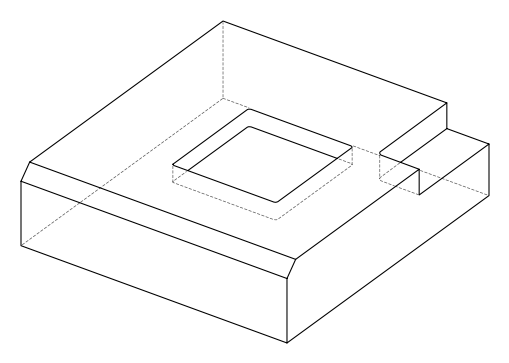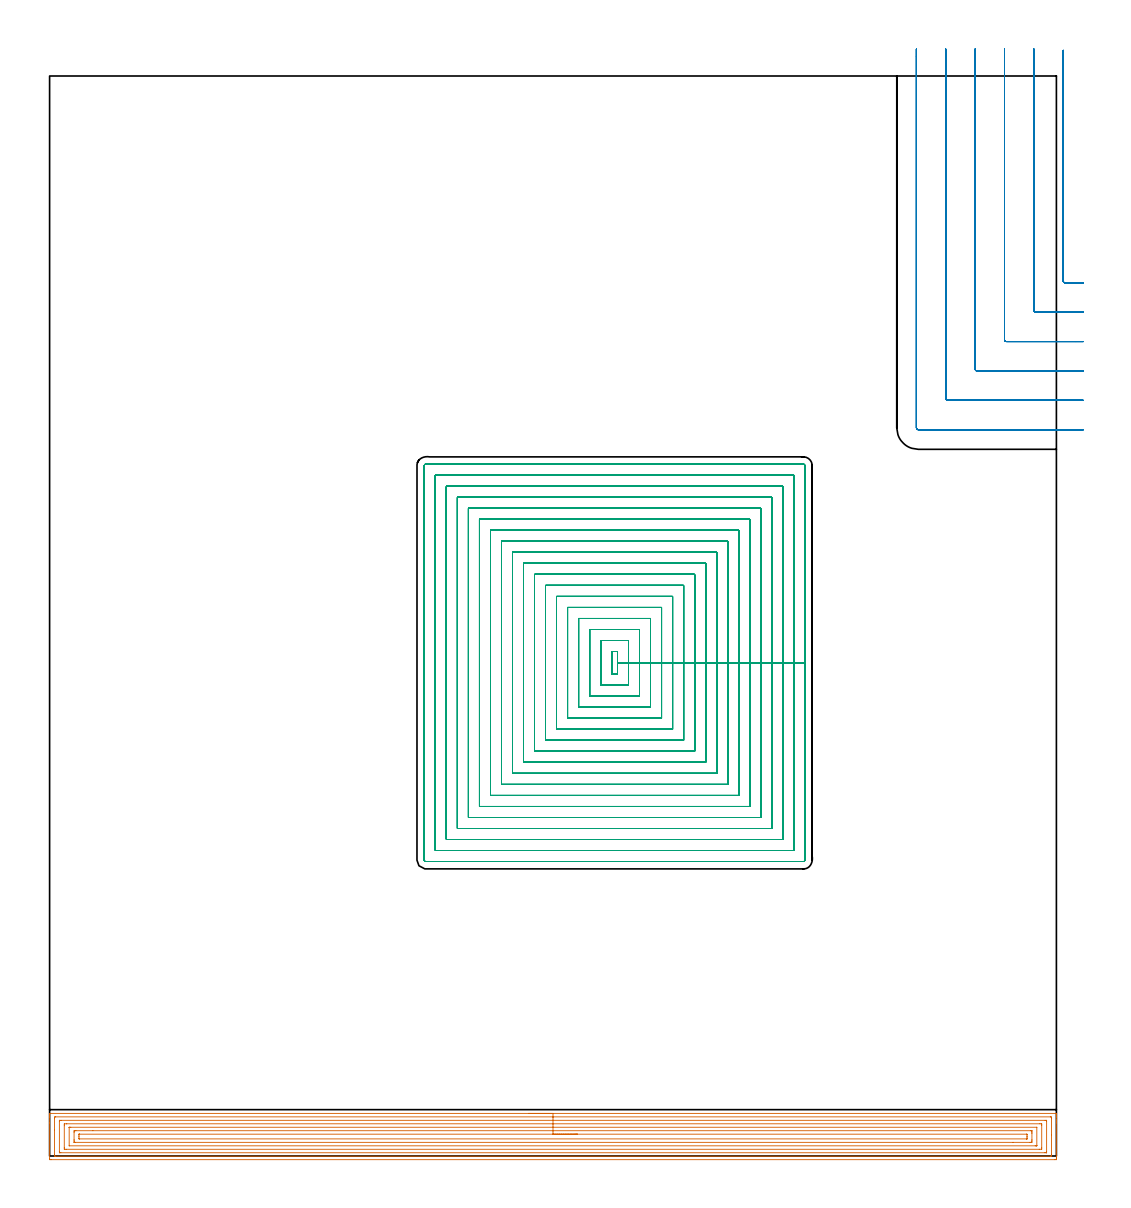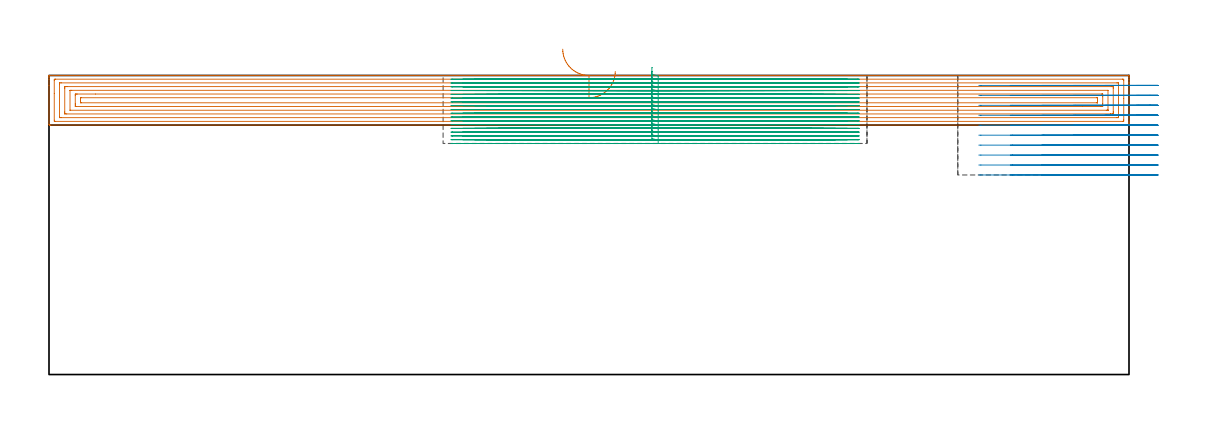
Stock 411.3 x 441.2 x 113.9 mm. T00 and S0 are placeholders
(PLAN: 3 operations, 2 tool changes, 262.4 min)
(1 AREA_MILL | FG_CHAMFER_SURFACE | UGT0205_001 | 23.36 min | 73448 mm3)
(2 MILL_CORNER_NOTCH_RECTANGULAR | CORNER_NOTCH_RECTANGULAR | NXT0201_012 | Follow Part, ap 4, ae 75% | 21.46 min | 376257 mm3)
(3 MILL_RECTANGULAR_POCKET | POCKET_RECTANGULAR_STRAIGHT | NXT0201_008 | Follow Part, ap 1.5, ae 75% | 217.58 min | 703347 mm3)
(TOOL UGT0205_001 | Chamfer Mill 20 x 3 x 45 deg. | D20 FL50 Z2)
(TOOL NXT0201_012 | ENDMILL 16mm [2P460-1600-NA 1630] | D16 FL38 Z6)
(TOOL NXT0201_008 | ENDMILL 6mm [2P460-0600-NA 1630] | D6 FL26 Z6)
(OP 1 AREA_MILL)
G17 G21 G94 G90
T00 M6
G54
G17 G0 G90 X195.65 Y17.4 S1061 M3
G43 Z123.9 H0
G94 G1 X195.688 Z123.028 F250.
X195.802 Z122.163
X195.991 Z121.312
X196.253 Z120.48
X196.587 Z119.674
X196.99 Z118.9
X197.458 Z118.164
X197.99 Z117.472
X198.579 Z116.829
X199.222 Z116.239
X199.914 Z115.708
X200.65 Z115.24
X201.424 Z114.837
X202.23 Z114.503
X203.062 Z114.241
X203.914 Z114.052
X204.778 Z113.938
X205.65 Z113.9
X411.128
X411.29 Y17.397 Z113.888
X411.293 Y17.358 Z113.849
X411.3 Y16.97 Z113.47
Y16.636 Z113.136
Y15.952 Z112.447
Y14.721 Z111.218
Y14.174 Z110.668
Y13.558 Z110.054
Y-0.326 Z96.171
X411.296 Y-0.941 Z95.556
X411.292 Y-1.492 Z95.006
X411.237 Y-1.494 Z95.004
X410.682 Y-1.5 Z95.
X0.618
X0.283 Y-1.497 Z95.002
X0.01 Y-1.492 Z95.006
X0. Y-1.215 Z95.283
Y13.558 Z110.054
Y15.952 Z112.447
Y16.636 Z113.136
Y16.97 Z113.47
X0.007 Y17.358 Z113.849
X0.01 Y17.397 Z113.888
X0.172 Y17.4 Z113.9
X205.65
Y15.986 Z112.486
X408.862 Y15.985 Z112.485
X408.895 Y15.984 Z112.484
X409.29 Y15.952 Z112.452
X409.299 Y15.55 Z112.05
X409.3 Y8.637 Z105.137
X409.299 Y0.435 Z96.935
X409.29 Y-0.052 Z96.448
X408.927 Y-0.084 Z96.416
X408.895 Y-0.085 Z96.415
X2.438
X2.405 Y-0.084 Z96.416
X2.01 Y-0.052 Z96.448
X2.001 Y0.35 Z96.85
X2. Y10.576 Z107.076
X2.001 Y15.465 Z111.965
X2.01 Y15.952 Z112.452
X2.373 Y15.984 Z112.484
X2.405 Y15.985 Z112.485
X205.65 Y15.986 Z112.486
Y14.572 Z111.072
X406.709 Y14.571 Z111.071
X407.108 Y14.569 Z111.069
X407.241 Y14.567 Z111.067
X407.28 Y14.565 Z111.065
X407.29 Y14.492 Z110.992
X407.296 Y14.365 Z110.865
X407.299 Y14.174 Z110.674
Y1.726 Z98.226
X407.298 Y1.537 Z98.037
X407.29 Y1.346 Z97.846
X407.277 Y1.335 Z97.835
X407.257 Y1.332 Z97.832
X407.208 Y1.33 Z97.83
X407.108 Y1.329 Z97.829
X406.614
X4.591
X4.192 Y1.33 Z97.83
X4.059 Y1.333 Z97.833
X4.02 Y1.335 Z97.835
X4.01 Y1.408 Z97.908
X4.004 Y1.535 Z98.035
X4.001 Y1.726 Z98.226
Y14.174 Z110.674
X4.002 Y14.363 Z110.863
X4.01 Y14.554 Z111.054
X4.023 Y14.565 Z111.065
X4.043 Y14.568 Z111.068
X4.092 Y14.57 Z111.07
X4.192 Y14.571 Z111.071
X4.686 Y14.572 Z111.072
X205.65
Y13.157 Z109.657
X404.557 Y13.156 Z109.656
X405.22 Y13.15 Z109.65
X405.29 Y13.146 Z109.646
X405.293 Y13.047 Z109.547
X405.297 Y12.837 Z109.337
X405.3 Y12.417 Z108.917
Y3.526 Z100.026
X405.297 Y3.07 Z99.57
X405.293 Y2.854 Z99.354
X405.29 Y2.752 Z99.252
X405.187 Y2.749 Z99.249
X404.428 Y2.743 Z99.243
X404.3
X6.743
X6.08 Y2.75 Z99.25
X6.01 Y2.754 Z99.254
X6.007 Y2.853 Z99.353
X6.003 Y3.063 Z99.563
X6. Y3.483 Z99.983
Y12.374 Z108.874
X6.003 Y12.83 Z109.33
X6.007 Y13.046 Z109.546
X6.01 Y13.148 Z109.648
X6.113 Y13.151 Z109.651
X6.872 Y13.157 Z109.657
X7.
X205.65
Y11.743 Z108.243
X403.297
X403.299 Y11.741 Z108.241
Y4.23 Z100.73
X403.298 Y4.189 Z100.689
X403.294 Y4.169 Z100.669
X403.292 Y4.165 Z100.665
X403.274 Y4.163 Z100.663
X403.117 Y4.159 Z100.659
X402.879 Y4.157 Z100.657
X402.641
X8.003
X8.001 Y4.159 Z100.659
Y11.67 Z108.17
X8.002 Y11.711 Z108.211
X8.006 Y11.731 Z108.231
X8.008 Y11.735 Z108.235
X8.026 Y11.737 Z108.237
X8.183 Y11.741 Z108.241
X8.421 Y11.743 Z108.243
X8.659
X205.65
Y10.329 Z106.829
X400.854 Y10.328 Z106.828
X401.146 Y10.327 Z106.827
X401.238 Y10.324 Z106.824
X401.279 Y10.322 Z106.822
X401.29 Y10.304 Z106.804
X401.296 Y10.177 Z106.677
X401.299 Y9.728 Z106.228
X401.3 Y9.285 Z105.785
Y6.617 Z103.117
X401.299 Y6.172 Z102.672
X401.296 Y5.732 Z102.232
X401.29 Y5.587 Z102.087
X401.155 Y5.578 Z102.078
X400.854 Y5.574 Z102.074
X400.563 Y5.572 Z102.072
X393.599 Y5.571 Z102.071
X10.446 Y5.572 Z102.072
X10.154 Y5.573 Z102.073
X10.062 Y5.575 Z102.075
X10.021 Y5.578 Z102.078
X10.01 Y5.596 Z102.096
X10.004 Y5.723 Z102.223
X10.001 Y6.172 Z102.672
X10. Y6.615 Z103.115
X10.001 Y9.728 Z106.228
X10.004 Y10.168 Z106.668
X10.01 Y10.313 Z106.813
X10.145 Y10.322 Z106.822
X10.446 Y10.326 Z106.826
X10.737 Y10.328 Z106.828
X17.692 Y10.329 Z106.829
X205.65
Y8.915 Z105.415
X399.068 Y8.914 Z105.414
X399.143 Y8.912 Z105.412
X399.286 Y8.908 Z105.408
X399.29 Y8.839 Z105.339
X399.297 Y8.61 Z105.11
X399.3 Y7.95 Z104.45
Y7.719 Z104.219
X399.296 Y7.061 Z103.561
X399.293 Y7.004 Z103.504
X399.291 Y6.995 Z103.495
X399.268 Y6.992 Z103.492
X399.219 Y6.988 Z103.488
X399.143 Y6.986 Z103.486
X399.068 Y6.985 Z103.485
X12.232 Y6.986 Z103.486
X12.157 Y6.988 Z103.488
X12.014 Y6.992 Z103.492
X12.01 Y7.061 Z103.561
X12.003 Y7.29 Z103.79
X12.001 Y7.95 Z104.45
X12. Y8.608 Z105.108
X12.004 Y8.839 Z105.339
X12.007 Y8.896 Z105.396
X12.009 Y8.905 Z105.405
X12.032 Y8.909 Z105.409
X12.081 Y8.912 Z105.412
X12.157 Y8.914 Z105.414
X12.232 Y8.915 Z105.415
X205.65
X206.522 Z105.453
X207.386 Z105.567
X208.238 Z105.755
X209.07 Z106.018
X209.876 Z106.352
X210.65 Z106.754
X211.386 Z107.223
X212.078 Z107.754
X212.721 Z108.344
X213.31 Z108.987
X213.842 Z109.679
X214.31 Z110.415
X214.713 Z111.188
X215.047 Z111.994
X215.309 Z112.826
X215.498 Z113.678
X215.612 Z114.543
X215.65 Z115.415
G0 Z123.9
M5
M2
(OP 2 MILL_CORNER_NOTCH_RECTANGULAR)
G17 G21 G94 G90
T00 M6
G54
G17 G0 G90 X414.1 Y451.694 S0 M3
G43 Z123.9 H1
Z110.11
G94 G1 Y448.694 F250.
Y357.494 F500.
G3 X414.894 Y356.7 R0.8
G1 X419.3
X422.3 F250.
G0 Z123.9
X402.1 Y452.2
Z110.11
G1 Y449.2
Y345.494 F500.
G3 X402.894 Y344.7 R0.8
G1 X419.3
X422.3 F250.
G0 Z123.9
X390.1 Y452.2
Z110.11
G1 Y449.2
Y333.495 F500.
G3 X390.895 Y332.7 R0.8
G1 X419.3
X422.3 F250.
G0 Z123.9
X378.1 Y452.2
Z110.11
G1 Y449.2
Y321.495 F500.
G3 X378.895 Y320.7 R0.8
G1 X419.3
X422.3 F250.
G0 Z123.9
X366.1 Y452.2
Z110.11
G1 Y449.2
Y309.495 F500.
G3 X366.895 Y308.7 R0.8
G1 X419.3
X422.3 F250.
G0 Z123.9
X354.1 Y452.2
Z110.11
G1 Y449.2
Y297.496 F500.
G3 X354.896 Y296.7 R0.8
G1 X419.3
X422.3 F250.
G0 Z123.9
X414.1 Y451.694
Z106.32
G1 Y448.694
Y357.494 F500.
G3 X414.894 Y356.7 R0.8
G1 X419.3
X422.3 F250.
G0 Z123.9
X402.1 Y452.2
Z106.32
G1 Y449.2
Y345.494 F500.
G3 X402.894 Y344.7 R0.8
G1 X419.3
X422.3 F250.
G0 Z123.9
X390.1 Y452.2
Z106.32
G1 Y449.2
Y333.495 F500.
G3 X390.895 Y332.7 R0.8
G1 X419.3
X422.3 F250.
G0 Z123.9
X378.1 Y452.2
Z106.32
G1 Y449.2
Y321.495 F500.
G3 X378.895 Y320.7 R0.8
G1 X419.3
X422.3 F250.
G0 Z123.9
X366.1 Y452.2
Z106.32
G1 Y449.2
Y309.495 F500.
G3 X366.895 Y308.7 R0.8
G1 X419.3
X422.3 F250.
G0 Z123.9
X354.1 Y452.2
Z106.32
G1 Y449.2
Y297.496 F500.
G3 X354.896 Y296.7 R0.8
G1 X419.3
X422.3 F250.
G0 Z123.9
X414.1 Y451.694
Z102.53
G1 Y448.694
Y357.494 F500.
G3 X414.894 Y356.7 R0.8
G1 X419.3
X422.3 F250.
G0 Z123.9
X402.1 Y452.2
Z102.53
G1 Y449.2
Y345.494 F500.
G3 X402.894 Y344.7 R0.8
G1 X419.3
X422.3 F250.
G0 Z123.9
X390.1 Y452.2
Z102.53
G1 Y449.2
Y333.495 F500.
G3 X390.895 Y332.7 R0.8
G1 X419.3
X422.3 F250.
G0 Z123.9
X378.1 Y452.2
Z102.53
G1 Y449.2
Y321.495 F500.
G3 X378.895 Y320.7 R0.8
G1 X419.3
X422.3 F250.
G0 Z123.9
X366.1 Y452.2
Z102.53
G1 Y449.2
Y309.495 F500.
G3 X366.895 Y308.7 R0.8
G1 X419.3
X422.3 F250.
G0 Z123.9
X354.1 Y452.2
Z102.53
G1 Y449.2
Y297.496 F500.
G3 X354.896 Y296.7 R0.8
G1 X419.3
X422.3 F250.
G0 Z123.9
X414.1 Y451.694
Z98.74
G1 Y448.694
Y357.494 F500.
G3 X414.894 Y356.7 R0.8
G1 X419.3
X422.3 F250.
G0 Z123.9
X402.1 Y452.2
Z98.74
G1 Y449.2
Y345.494 F500.
G3 X402.894 Y344.7 R0.8
G1 X419.3
X422.3 F250.
G0 Z123.9
X390.1 Y452.2
Z98.74
G1 Y449.2
Y333.495 F500.
G3 X390.895 Y332.7 R0.8
G1 X419.3
X422.3 F250.
G0 Z123.9
X378.1 Y452.2
Z98.74
G1 Y449.2
Y321.495 F500.
G3 X378.895 Y320.7 R0.8
G1 X419.3
X422.3 F250.
G0 Z123.9
X366.1 Y452.2
Z98.74
G1 Y449.2
Y309.495 F500.
G3 X366.895 Y308.7 R0.8
G1 X419.3
X422.3 F250.
G0 Z123.9
X354.1 Y452.2
Z98.74
G1 Y449.2
Y297.496 F500.
G3 X354.896 Y296.7 R0.8
G1 X419.3
X422.3 F250.
G0 Z123.9
X414.1 Y451.694
Z94.95
G1 Y448.694
Y357.494 F500.
G3 X414.894 Y356.7 R0.8
G1 X419.3
X422.3 F250.
G0 Z123.9
X402.1 Y452.2
Z94.95
G1 Y449.2
Y345.494 F500.
G3 X402.894 Y344.7 R0.8
G1 X419.3
X422.3 F250.
G0 Z123.9
X390.1 Y452.2
Z94.95
G1 Y449.2
Y333.495 F500.
G3 X390.895 Y332.7 R0.8
G1 X419.3
X422.3 F250.
G0 Z123.9
X378.1 Y452.2
Z94.95
G1 Y449.2
Y321.495 F500.
G3 X378.895 Y320.7 R0.8
G1 X419.3
X422.3 F250.
G0 Z123.9
X366.1 Y452.2
Z94.95
G1 Y449.2
Y309.495 F500.
G3 X366.895 Y308.7 R0.8
G1 X419.3
X422.3 F250.
G0 Z123.9
X354.1 Y452.2
Z94.95
G1 Y449.2
Y297.496 F500.
G3 X354.896 Y296.7 R0.8
G1 X419.3
X422.3 F250.
G0 Z123.9
X414.1 Y451.694
Z91.16
G1 Y448.694
Y357.494 F500.
G3 X414.894 Y356.7 R0.8
G1 X419.3
X422.3 F250.
G0 Z123.9
X402.1 Y452.2
Z91.16
G1 Y449.2
Y345.494 F500.
G3 X402.894 Y344.7 R0.8
G1 X419.3
X422.3 F250.
G0 Z123.9
X390.1 Y452.2
Z91.16
G1 Y449.2
Y333.495 F500.
G3 X390.895 Y332.7 R0.8
G1 X419.3
X422.3 F250.
G0 Z123.9
X378.1 Y452.2
Z91.16
G1 Y449.2
Y321.495 F500.
G3 X378.895 Y320.7 R0.8
G1 X419.3
X422.3 F250.
G0 Z123.9
X366.1 Y452.2
Z91.16
G1 Y449.2
Y309.495 F500.
G3 X366.895 Y308.7 R0.8
G1 X419.3
X422.3 F250.
G0 Z123.9
X354.1 Y452.2
Z91.16
G1 Y449.2
Y297.496 F500.
G3 X354.896 Y296.7 R0.8
G1 X419.3
X422.3 F250.
G0 Z123.9
X414.1 Y451.694
Z87.37
G1 Y448.694
Y357.494 F500.
G3 X414.894 Y356.7 R0.8
G1 X419.3
X422.3 F250.
G0 Z123.9
X402.1 Y452.2
Z87.37
G1 Y449.2
Y345.494 F500.
G3 X402.894 Y344.7 R0.8
G1 X419.3
X422.3 F250.
G0 Z123.9
X390.1 Y452.2
Z87.37
G1 Y449.2
Y333.495 F500.
G3 X390.895 Y332.7 R0.8
G1 X419.3
X422.3 F250.
G0 Z123.9
X378.1 Y452.2
Z87.37
G1 Y449.2
Y321.495 F500.
G3 X378.895 Y320.7 R0.8
G1 X419.3
X422.3 F250.
G0 Z123.9
X366.1 Y452.2
Z87.37
G1 Y449.2
Y309.495 F500.
G3 X366.895 Y308.7 R0.8
G1 X419.3
X422.3 F250.
G0 Z123.9
X354.1 Y452.2
Z87.37
G1 Y449.2
Y297.496 F500.
G3 X354.896 Y296.7 R0.8
G1 X419.3
X422.3 F250.
G0 Z123.9
X414.1 Y451.694
Z83.58
G1 Y448.694
Y357.494 F500.
G3 X414.894 Y356.7 R0.8
G1 X419.3
X422.3 F250.
G0 Z123.9
X402.1 Y452.2
Z83.58
G1 Y449.2
Y345.494 F500.
G3 X402.894 Y344.7 R0.8
G1 X419.3
X422.3 F250.
G0 Z123.9
X390.1 Y452.2
Z83.58
G1 Y449.2
Y333.495 F500.
G3 X390.895 Y332.7 R0.8
G1 X419.3
X422.3 F250.
G0 Z123.9
X378.1 Y452.2
Z83.58
G1 Y449.2
Y321.495 F500.
G3 X378.895 Y320.7 R0.8
G1 X419.3
X422.3 F250.
G0 Z123.9
X366.1 Y452.2
Z83.58
G1 Y449.2
Y309.495 F500.
G3 X366.895 Y308.7 R0.8
G1 X419.3
X422.3 F250.
G0 Z123.9
X354.1 Y452.2
Z83.58
G1 Y449.2
Y297.496 F500.
G3 X354.896 Y296.7 R0.8
G1 X419.3
X422.3 F250.
G0 Z123.9
X414.1 Y451.694
Z79.79
G1 Y448.694
Y357.494 F500.
G3 X414.894 Y356.7 R0.8
G1 X419.3
X422.3 F250.
G0 Z123.9
X402.1 Y452.2
Z79.79
G1 Y449.2
Y345.494 F500.
G3 X402.894 Y344.7 R0.8
G1 X419.3
X422.3 F250.
G0 Z123.9
X390.1 Y452.2
Z79.79
G1 Y449.2
Y333.495 F500.
G3 X390.895 Y332.7 R0.8
G1 X419.3
X422.3 F250.
G0 Z123.9
X378.1 Y452.2
Z79.79
G1 Y449.2
Y321.495 F500.
G3 X378.895 Y320.7 R0.8
G1 X419.3
X422.3 F250.
G0 Z123.9
X366.1 Y452.2
Z79.79
G1 Y449.2
Y309.495 F500.
G3 X366.895 Y308.7 R0.8
G1 X419.3
X422.3 F250.
G0 Z123.9
X354.1 Y452.2
Z79.79
G1 Y449.2
Y297.496 F500.
G3 X354.896 Y296.7 R0.8
G1 X419.3
X422.3 F250.
G0 Z123.9
X414.1 Y451.694
Z76.
G1 Y448.694
Y357.494 F500.
G3 X414.894 Y356.7 R0.8
G1 X419.3
X422.3 F250.
G0 Z123.9
X402.1 Y452.2
Z76.
G1 Y449.2
Y345.494 F500.
G3 X402.894 Y344.7 R0.8
G1 X419.3
X422.3 F250.
G0 Z123.9
X390.1 Y452.2
Z76.
G1 Y449.2
Y333.495 F500.
G3 X390.895 Y332.7 R0.8
G1 X419.3
X422.3 F250.
G0 Z123.9
X378.1 Y452.2
Z76.
G1 Y449.2
Y321.495 F500.
G3 X378.895 Y320.7 R0.8
G1 X419.3
X422.3 F250.
G0 Z123.9
X366.1 Y452.2
Z76.
G1 Y449.2
Y309.495 F500.
G3 X366.895 Y308.7 R0.8
G1 X419.3
X422.3 F250.
G0 Z123.9
X354.1 Y452.2
Z76.
G1 Y449.2
Y297.496 F500.
G3 X354.896 Y296.7 R0.8
G1 X419.3
X422.3 F250.
G0 Z123.9
M5
M2
(OP 3 MILL_RECTANGULAR_POCKET)
G17 G21 G94 G90
T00 M6
G54
G17 G0 G90 X229.816 Y206.1 S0 M3
G43 Z123.9 H1
Z116.9
G94 G1 X229.6 Z116.842 F250.
Y196.8 Z114.35
X232. Z113.707
Y201.45 Z112.461
Y206.1 F500.
X229.6
Y196.8
X232.
Y201.45
X236.5
Y210.6
X225.1
Y192.3
X236.5
Y201.45
X241.
Y215.1
X220.6
Y187.8
X241.
Y201.45
X245.5
Y219.6
X216.1
Y183.3
X245.5
Y201.45
X250.
Y224.1
X211.6
Y178.8
X250.
Y201.45
X254.5
Y228.6
X207.1
Y174.3
X254.5
Y201.45
X259.
Y233.1
X202.6
Y169.8
X259.
Y201.45
X263.5
Y237.6
X198.1
Y165.3
X263.5
Y201.45
X268.
Y242.1
X193.6
Y160.8
X268.
Y201.45
X272.5
Y246.6
X189.1
Y156.3
X272.5
Y201.45
X277.
Y251.1
X184.6
Y151.8
X277.
Y201.45
X281.5
Y255.6
X180.1
Y147.3
X281.5
Y201.45
X286.
Y260.1
X175.6
Y142.8
X286.
Y201.45
X290.5
Y264.6
X171.1
Y138.3
X290.5
Y201.45
X295.
Y269.1
X166.6
Y133.8
X295.
Y201.45
X299.5
Y273.6
X162.1
Y129.3
X299.5
Y201.45
X304.
Y278.1
X157.6
Y124.8
X304.
Y201.45
X308.5
Y282.1
G3 X308. Y282.6 R0.5
G1 X153.6
G3 X153.1 Y282.1 R0.5
G1 Y120.8
G3 X153.6 Y120.3 R0.5
G1 X308.
G3 X308.5 Y120.8 R0.5
G1 Y201.45
Y202.45
G0 X229.816 Y206.1 Z115.461
G1 X229.6 Z115.403 F250.
Y196.8 Z112.911
X232. Z112.268
Y201.45 Z111.022
Y206.1 F500.
X229.6
Y196.8
X232.
Y201.45
X236.5
Y210.6
X225.1
Y192.3
X236.5
Y201.45
X241.
Y215.1
X220.6
Y187.8
X241.
Y201.45
X245.5
Y219.6
X216.1
Y183.3
X245.5
Y201.45
X250.
Y224.1
X211.6
Y178.8
X250.
Y201.45
X254.5
Y228.6
X207.1
Y174.3
X254.5
Y201.45
X259.
Y233.1
X202.6
Y169.8
X259.
Y201.45
X263.5
Y237.6
X198.1
Y165.3
X263.5
Y201.45
X268.
Y242.1
X193.6
Y160.8
X268.
Y201.45
X272.5
Y246.6
X189.1
Y156.3
X272.5
Y201.45
X277.
Y251.1
X184.6
Y151.8
X277.
Y201.45
X281.5
Y255.6
X180.1
Y147.3
X281.5
Y201.45
X286.
Y260.1
X175.6
Y142.8
X286.
Y201.45
X290.5
Y264.6
X171.1
Y138.3
X290.5
Y201.45
X295.
Y269.1
X166.6
Y133.8
X295.
Y201.45
X299.5
Y273.6
X162.1
Y129.3
X299.5
Y201.45
X304.
Y278.1
X157.6
Y124.8
X304.
Y201.45
X308.5
Y282.1
G3 X308. Y282.6 R0.5
G1 X153.6
G3 X153.1 Y282.1 R0.5
G1 Y120.8
G3 X153.6 Y120.3 R0.5
G1 X308.
G3 X308.5 Y120.8 R0.5
G1 Y201.45
Y202.45
G0 X229.816 Y206.1 Z114.022
G1 X229.6 Z113.964 F250.
Y196.8 Z111.472
X232. Z110.829
Y201.45 Z109.583
Y206.1 F500.
X229.6
Y196.8
X232.
Y201.45
X236.5
Y210.6
X225.1
Y192.3
X236.5
Y201.45
X241.
Y215.1
X220.6
Y187.8
X241.
Y201.45
X245.5
Y219.6
X216.1
Y183.3
X245.5
Y201.45
X250.
Y224.1
X211.6
Y178.8
X250.
Y201.45
X254.5
Y228.6
X207.1
Y174.3
X254.5
Y201.45
X259.
Y233.1
X202.6
Y169.8
X259.
Y201.45
X263.5
Y237.6
X198.1
Y165.3
X263.5
Y201.45
X268.
Y242.1
X193.6
Y160.8
X268.
Y201.45
X272.5
Y246.6
X189.1
Y156.3
X272.5
Y201.45
X277.
Y251.1
X184.6
Y151.8
X277.
Y201.45
X281.5
Y255.6
X180.1
Y147.3
X281.5
Y201.45
X286.
Y260.1
X175.6
Y142.8
X286.
Y201.45
X290.5
Y264.6
X171.1
Y138.3
X290.5
Y201.45
X295.
Y269.1
X166.6
Y133.8
X295.
Y201.45
X299.5
Y273.6
X162.1
Y129.3
X299.5
Y201.45
X304.
Y278.1
X157.6
Y124.8
X304.
Y201.45
X308.5
Y282.1
G3 X308. Y282.6 R0.5
G1 X153.6
G3 X153.1 Y282.1 R0.5
G1 Y120.8
G3 X153.6 Y120.3 R0.5
G1 X308.
G3 X308.5 Y120.8 R0.5
G1 Y201.45
Y202.45
G0 X229.816 Y206.1 Z112.583
G1 X229.6 Z112.525 F250.
Y196.8 Z110.033
X232. Z109.39
Y201.45 Z108.144
Y206.1 F500.
X229.6
Y196.8
X232.
Y201.45
X236.5
Y210.6
X225.1
Y192.3
X236.5
Y201.45
X241.
Y215.1
X220.6
Y187.8
X241.
Y201.45
X245.5
Y219.6
X216.1
Y183.3
X245.5
Y201.45
X250.
Y224.1
X211.6
Y178.8
X250.
Y201.45
X254.5
Y228.6
X207.1
Y174.3
X254.5
Y201.45
X259.
Y233.1
X202.6
Y169.8
X259.
Y201.45
X263.5
Y237.6
X198.1
Y165.3
X263.5
Y201.45
X268.
Y242.1
X193.6
Y160.8
X268.
Y201.45
X272.5
Y246.6
X189.1
Y156.3
X272.5
Y201.45
X277.
Y251.1
X184.6
Y151.8
X277.
Y201.45
X281.5
Y255.6
X180.1
Y147.3
X281.5
Y201.45
X286.
Y260.1
X175.6
Y142.8
X286.
Y201.45
X290.5
Y264.6
X171.1
Y138.3
X290.5
Y201.45
X295.
Y269.1
X166.6
Y133.8
X295.
Y201.45
X299.5
Y273.6
X162.1
Y129.3
X299.5
Y201.45
X304.
Y278.1
X157.6
Y124.8
X304.
Y201.45
X308.5
Y282.1
G3 X308. Y282.6 R0.5
G1 X153.6
G3 X153.1 Y282.1 R0.5
G1 Y120.8
G3 X153.6 Y120.3 R0.5
G1 X308.
G3 X308.5 Y120.8 R0.5
G1 Y201.45
Y202.45
G0 X229.816 Y206.1 Z111.144
G1 X229.6 Z111.086 F250.
Y196.8 Z108.595
X232. Z107.951
Y201.45 Z106.705
Y206.1 F500.
X229.6
Y196.8
X232.
Y201.45
X236.5
Y210.6
X225.1
Y192.3
X236.5
Y201.45
X241.
Y215.1
X220.6
Y187.8
X241.
Y201.45
X245.5
Y219.6
X216.1
Y183.3
X245.5
Y201.45
X250.
Y224.1
X211.6
Y178.8
X250.
Y201.45
X254.5
Y228.6
X207.1
Y174.3
X254.5
Y201.45
X259.
Y233.1
X202.6
Y169.8
X259.
Y201.45
X263.5
Y237.6
X198.1
Y165.3
X263.5
Y201.45
X268.
Y242.1
X193.6
Y160.8
X268.
Y201.45
X272.5
Y246.6
X189.1
Y156.3
X272.5
Y201.45
X277.
Y251.1
X184.6
Y151.8
X277.
Y201.45
X281.5
Y255.6
X180.1
Y147.3
X281.5
Y201.45
X286.
Y260.1
X175.6
Y142.8
X286.
Y201.45
X290.5
Y264.6
X171.1
Y138.3
X290.5
Y201.45
X295.
Y269.1
X166.6
Y133.8
X295.
Y201.45
X299.5
Y273.6
X162.1
Y129.3
X299.5
Y201.45
X304.
Y278.1
X157.6
Y124.8
X304.
Y201.45
X308.5
Y282.1
G3 X308. Y282.6 R0.5
G1 X153.6
G3 X153.1 Y282.1 R0.5
G1 Y120.8
G3 X153.6 Y120.3 R0.5
G1 X308.
G3 X308.5 Y120.8 R0.5
G1 Y201.45
Y202.45
G0 X229.816 Y206.1 Z109.705
G1 X229.6 Z109.648 F250.
Y196.8 Z107.156
X232. Z106.513
Y201.45 Z105.267
Y206.1 F500.
X229.6
Y196.8
X232.
Y201.45
X236.5
Y210.6
X225.1
Y192.3
X236.5
Y201.45
X241.
Y215.1
X220.6
Y187.8
X241.
Y201.45
X245.5
Y219.6
X216.1
Y183.3
X245.5
Y201.45
X250.
Y224.1
X211.6
Y178.8
X250.
Y201.45
X254.5
Y228.6
X207.1
Y174.3
X254.5
Y201.45
X259.
Y233.1
X202.6
Y169.8
X259.
Y201.45
X263.5
Y237.6
X198.1
Y165.3
X263.5
Y201.45
X268.
Y242.1
X193.6
Y160.8
X268.
Y201.45
X272.5
Y246.6
X189.1
Y156.3
X272.5
Y201.45
X277.
Y251.1
X184.6
Y151.8
X277.
Y201.45
X281.5
Y255.6
X180.1
Y147.3
X281.5
Y201.45
X286.
Y260.1
X175.6
Y142.8
X286.
Y201.45
X290.5
Y264.6
X171.1
Y138.3
X290.5
Y201.45
X295.
Y269.1
X166.6
Y133.8
X295.
Y201.45
X299.5
Y273.6
X162.1
Y129.3
X299.5
Y201.45
X304.
Y278.1
X157.6
Y124.8
X304.
Y201.45
X308.5
Y282.1
G3 X308. Y282.6 R0.5
G1 X153.6
G3 X153.1 Y282.1 R0.5
G1 Y120.8
G3 X153.6 Y120.3 R0.5
G1 X308.
G3 X308.5 Y120.8 R0.5
G1 Y201.45
Y202.45
G0 X229.816 Y206.1 Z108.267
G1 X229.6 Z108.209 F250.
Y196.8 Z105.717
X232. Z105.074
Y201.45 Z103.828
Y206.1 F500.
X229.6
Y196.8
X232.
Y201.45
X236.5
Y210.6
X225.1
Y192.3
X236.5
Y201.45
X241.
Y215.1
X220.6
Y187.8
X241.
Y201.45
X245.5
Y219.6
X216.1
Y183.3
X245.5
Y201.45
X250.
Y224.1
X211.6
Y178.8
X250.
Y201.45
X254.5
Y228.6
X207.1
Y174.3
X254.5
Y201.45
X259.
Y233.1
X202.6
Y169.8
X259.
Y201.45
X263.5
Y237.6
X198.1
Y165.3
X263.5
Y201.45
X268.
Y242.1
X193.6
Y160.8
X268.
Y201.45
X272.5
Y246.6
X189.1
Y156.3
X272.5
Y201.45
X277.
Y251.1
X184.6
Y151.8
X277.
Y201.45
X281.5
Y255.6
X180.1
Y147.3
X281.5
Y201.45
X286.
Y260.1
X175.6
Y142.8
X286.
Y201.45
X290.5
Y264.6
X171.1
Y138.3
X290.5
Y201.45
X295.
Y269.1
X166.6
Y133.8
X295.
Y201.45
X299.5
Y273.6
X162.1
Y129.3
X299.5
Y201.45
X304.
Y278.1
X157.6
Y124.8
X304.
Y201.45
X308.5
Y282.1
G3 X308. Y282.6 R0.5
G1 X153.6
G3 X153.1 Y282.1 R0.5
G1 Y120.8
G3 X153.6 Y120.3 R0.5
G1 X308.
G3 X308.5 Y120.8 R0.5
G1 Y201.45
Y202.45
G0 X229.816 Y206.1 Z106.828
G1 X229.6 Z106.77 F250.
Y196.8 Z104.278
X232. Z103.635
Y201.45 Z102.389
Y206.1 F500.
X229.6
Y196.8
X232.
Y201.45
X236.5
Y210.6
X225.1
Y192.3
X236.5
Y201.45
X241.
Y215.1
X220.6
Y187.8
X241.
Y201.45
X245.5
Y219.6
X216.1
Y183.3
X245.5
Y201.45
X250.
Y224.1
X211.6
Y178.8
X250.
Y201.45
X254.5
Y228.6
X207.1
Y174.3
X254.5
Y201.45
X259.
Y233.1
X202.6
Y169.8
X259.
Y201.45
X263.5
Y237.6
X198.1
Y165.3
X263.5
Y201.45
X268.
Y242.1
X193.6
Y160.8
X268.
Y201.45
X272.5
Y246.6
X189.1
Y156.3
X272.5
Y201.45
X277.
Y251.1
X184.6
Y151.8
X277.
Y201.45
X281.5
Y255.6
X180.1
Y147.3
X281.5
Y201.45
X286.
Y260.1
X175.6
Y142.8
X286.
Y201.45
X290.5
Y264.6
X171.1
Y138.3
X290.5
Y201.45
X295.
Y269.1
X166.6
Y133.8
X295.
Y201.45
X299.5
Y273.6
X162.1
Y129.3
X299.5
Y201.45
X304.
Y278.1
X157.6
Y124.8
X304.
Y201.45
X308.5
Y282.1
G3 X308. Y282.6 R0.5
G1 X153.6
G3 X153.1 Y282.1 R0.5
G1 Y120.8
G3 X153.6 Y120.3 R0.5
G1 X308.
G3 X308.5 Y120.8 R0.5
G1 Y201.45
Y202.45
G0 X229.816 Y206.1 Z105.389
G1 X229.6 Z105.331 F250.
Y196.8 Z102.839
X232. Z102.196
Y201.45 Z100.95
Y206.1 F500.
X229.6
Y196.8
X232.
Y201.45
X236.5
Y210.6
X225.1
Y192.3
X236.5
Y201.45
X241.
Y215.1
X220.6
Y187.8
X241.
Y201.45
X245.5
Y219.6
X216.1
Y183.3
X245.5
Y201.45
X250.
Y224.1
X211.6
Y178.8
X250.
Y201.45
X254.5
Y228.6
X207.1
Y174.3
X254.5
Y201.45
X259.
Y233.1
X202.6
Y169.8
X259.
Y201.45
X263.5
Y237.6
X198.1
Y165.3
X263.5
Y201.45
X268.
Y242.1
X193.6
Y160.8
X268.
Y201.45
X272.5
Y246.6
X189.1
Y156.3
X272.5
Y201.45
X277.
Y251.1
X184.6
Y151.8
X277.
Y201.45
X281.5
Y255.6
X180.1
Y147.3
X281.5
Y201.45
X286.
Y260.1
X175.6
Y142.8
X286.
Y201.45
X290.5
Y264.6
X171.1
Y138.3
X290.5
Y201.45
X295.
Y269.1
X166.6
Y133.8
X295.
Y201.45
X299.5
Y273.6
X162.1
Y129.3
X299.5
Y201.45
X304.
Y278.1
X157.6
Y124.8
X304.
Y201.45
X308.5
Y282.1
G3 X308. Y282.6 R0.5
G1 X153.6
G3 X153.1 Y282.1 R0.5
G1 Y120.8
G3 X153.6 Y120.3 R0.5
G1 X308.
G3 X308.5 Y120.8 R0.5
G1 Y201.45
Y202.45
G0 X229.816 Y206.1 Z103.95
G1 X229.6 Z103.892 F250.
Y196.8 Z101.4
X232. Z100.757
Y201.45 Z99.511
Y206.1 F500.
X229.6
Y196.8
X232.
Y201.45
X236.5
Y210.6
X225.1
Y192.3
X236.5
Y201.45
X241.
Y215.1
X220.6
Y187.8
X241.
Y201.45
X245.5
Y219.6
X216.1
Y183.3
X245.5
Y201.45
X250.
Y224.1
X211.6
Y178.8
X250.
Y201.45
X254.5
Y228.6
X207.1
Y174.3
X254.5
Y201.45
X259.
Y233.1
X202.6
Y169.8
X259.
Y201.45
X263.5
Y237.6
X198.1
Y165.3
X263.5
Y201.45
X268.
Y242.1
X193.6
Y160.8
X268.
Y201.45
X272.5
Y246.6
X189.1
Y156.3
X272.5
Y201.45
X277.
Y251.1
X184.6
Y151.8
X277.
Y201.45
X281.5
Y255.6
X180.1
Y147.3
X281.5
Y201.45
X286.
Y260.1
X175.6
Y142.8
X286.
Y201.45
X290.5
Y264.6
X171.1
Y138.3
X290.5
Y201.45
X295.
Y269.1
X166.6
Y133.8
X295.
Y201.45
X299.5
Y273.6
X162.1
Y129.3
X299.5
Y201.45
X304.
Y278.1
X157.6
Y124.8
X304.
Y201.45
X308.5
Y282.1
G3 X308. Y282.6 R0.5
G1 X153.6
G3 X153.1 Y282.1 R0.5
G1 Y120.8
G3 X153.6 Y120.3 R0.5
G1 X308.
G3 X308.5 Y120.8 R0.5
G1 Y201.45
Y202.45
G0 X229.816 Y206.1 Z102.511
G1 X229.6 Z102.453 F250.
Y196.8 Z99.961
X232. Z99.318
Y201.45 Z98.072
Y206.1 F500.
X229.6
Y196.8
X232.
Y201.45
X236.5
Y210.6
X225.1
Y192.3
X236.5
Y201.45
X241.
Y215.1
X220.6
Y187.8
X241.
Y201.45
X245.5
Y219.6
X216.1
Y183.3
X245.5
Y201.45
X250.
Y224.1
X211.6
Y178.8
X250.
Y201.45
X254.5
Y228.6
X207.1
Y174.3
X254.5
Y201.45
X259.
Y233.1
X202.6
Y169.8
X259.
Y201.45
X263.5
Y237.6
X198.1
Y165.3
X263.5
Y201.45
X268.
Y242.1
X193.6
Y160.8
X268.
Y201.45
X272.5
Y246.6
X189.1
Y156.3
X272.5
Y201.45
X277.
Y251.1
X184.6
Y151.8
X277.
Y201.45
X281.5
Y255.6
X180.1
Y147.3
X281.5
Y201.45
X286.
Y260.1
X175.6
Y142.8
X286.
Y201.45
X290.5
Y264.6
X171.1
Y138.3
X290.5
Y201.45
X295.
Y269.1
X166.6
Y133.8
X295.
Y201.45
X299.5
Y273.6
X162.1
Y129.3
X299.5
Y201.45
X304.
Y278.1
X157.6
Y124.8
X304.
Y201.45
X308.5
Y282.1
G3 X308. Y282.6 R0.5
G1 X153.6
G3 X153.1 Y282.1 R0.5
G1 Y120.8
G3 X153.6 Y120.3 R0.5
G1 X308.
G3 X308.5 Y120.8 R0.5
G1 Y201.45
Y202.45
G0 X229.816 Y206.1 Z101.072
G1 X229.6 Z101.014 F250.
Y196.8 Z98.522
X232. Z97.879
Y201.45 Z96.633
Y206.1 F500.
X229.6
Y196.8
X232.
Y201.45
X236.5
Y210.6
X225.1
Y192.3
X236.5
Y201.45
X241.
Y215.1
X220.6
Y187.8
X241.
Y201.45
X245.5
Y219.6
X216.1
Y183.3
X245.5
Y201.45
X250.
Y224.1
X211.6
Y178.8
X250.
Y201.45
X254.5
Y228.6
X207.1
Y174.3
X254.5
Y201.45
X259.
Y233.1
X202.6
Y169.8
X259.
Y201.45
X263.5
Y237.6
X198.1
Y165.3
X263.5
Y201.45
X268.
Y242.1
X193.6
Y160.8
X268.
Y201.45
X272.5
Y246.6
X189.1
Y156.3
X272.5
Y201.45
X277.
Y251.1
X184.6
Y151.8
X277.
Y201.45
X281.5
Y255.6
X180.1
Y147.3
X281.5
Y201.45
X286.
Y260.1
X175.6
Y142.8
X286.
Y201.45
X290.5
Y264.6
X171.1
Y138.3
X290.5
Y201.45
X295.
Y269.1
X166.6
Y133.8
X295.
Y201.45
X299.5
Y273.6
X162.1
Y129.3
X299.5
Y201.45
X304.
Y278.1
X157.6
Y124.8
X304.
Y201.45
X308.5
Y282.1
G3 X308. Y282.6 R0.5
G1 X153.6
G3 X153.1 Y282.1 R0.5
G1 Y120.8
G3 X153.6 Y120.3 R0.5
G1 X308.
G3 X308.5 Y120.8 R0.5
G1 Y201.45
Y202.45
G0 X229.816 Y206.1 Z99.633
G1 X229.6 Z99.575 F250.
Y196.8 Z97.083
X232. Z96.44
Y201.45 Z95.194
Y206.1 F500.
X229.6
Y196.8
X232.
Y201.45
X236.5
Y210.6
X225.1
Y192.3
X236.5
Y201.45
X241.
Y215.1
X220.6
Y187.8
X241.
Y201.45
X245.5
Y219.6
X216.1
Y183.3
X245.5
Y201.45
X250.
Y224.1
X211.6
Y178.8
X250.
Y201.45
X254.5
Y228.6
X207.1
Y174.3
X254.5
Y201.45
X259.
Y233.1
X202.6
Y169.8
X259.
Y201.45
X263.5
Y237.6
X198.1
Y165.3
X263.5
Y201.45
X268.
Y242.1
X193.6
Y160.8
X268.
Y201.45
X272.5
Y246.6
X189.1
Y156.3
X272.5
Y201.45
X277.
Y251.1
X184.6
Y151.8
X277.
Y201.45
X281.5
Y255.6
X180.1
Y147.3
X281.5
Y201.45
X286.
Y260.1
X175.6
Y142.8
X286.
Y201.45
X290.5
Y264.6
X171.1
Y138.3
X290.5
Y201.45
X295.
Y269.1
X166.6
Y133.8
X295.
Y201.45
X299.5
Y273.6
X162.1
Y129.3
X299.5
Y201.45
X304.
Y278.1
X157.6
Y124.8
X304.
Y201.45
X308.5
Y282.1
G3 X308. Y282.6 R0.5
G1 X153.6
G3 X153.1 Y282.1 R0.5
G1 Y120.8
G3 X153.6 Y120.3 R0.5
G1 X308.
G3 X308.5 Y120.8 R0.5
G1 Y201.45
Y202.45
G0 X229.816 Y206.1 Z98.194
G1 X229.6 Z98.137 F250.
Y196.8 Z95.645
X232. Z95.001
Y201.45 Z93.756
Y206.1 F500.
X229.6
Y196.8
X232.
Y201.45
X236.5
Y210.6
X225.1
Y192.3
X236.5
Y201.45
X241.
Y215.1
X220.6
Y187.8
X241.
Y201.45
X245.5
Y219.6
X216.1
Y183.3
X245.5
Y201.45
X250.
Y224.1
X211.6
Y178.8
X250.
Y201.45
X254.5
Y228.6
X207.1
Y174.3
X254.5
Y201.45
X259.
Y233.1
X202.6
Y169.8
X259.
Y201.45
X263.5
Y237.6
X198.1
Y165.3
X263.5
Y201.45
X268.
Y242.1
X193.6
Y160.8
X268.
Y201.45
X272.5
Y246.6
X189.1
Y156.3
X272.5
Y201.45
X277.
Y251.1
X184.6
Y151.8
X277.
Y201.45
X281.5
Y255.6
X180.1
Y147.3
X281.5
Y201.45
X286.
Y260.1
X175.6
Y142.8
X286.
Y201.45
X290.5
Y264.6
X171.1
Y138.3
X290.5
Y201.45
X295.
Y269.1
X166.6
Y133.8
X295.
Y201.45
X299.5
Y273.6
X162.1
Y129.3
X299.5
Y201.45
X304.
Y278.1
X157.6
Y124.8
X304.
Y201.45
X308.5
Y282.1
G3 X308. Y282.6 R0.5
G1 X153.6
G3 X153.1 Y282.1 R0.5
G1 Y120.8
G3 X153.6 Y120.3 R0.5
G1 X308.
G3 X308.5 Y120.8 R0.5
G1 Y201.45
Y202.45
G0 X229.816 Y206.1 Z96.756
G1 X229.6 Z96.698 F250.
Y196.8 Z94.206
X232. Z93.563
Y201.45 Z92.317
Y206.1 F500.
X229.6
Y196.8
X232.
Y201.45
X236.5
Y210.6
X225.1
Y192.3
X236.5
Y201.45
X241.
Y215.1
X220.6
Y187.8
X241.
Y201.45
X245.5
Y219.6
X216.1
Y183.3
X245.5
Y201.45
X250.
Y224.1
X211.6
Y178.8
X250.
Y201.45
X254.5
Y228.6
X207.1
Y174.3
X254.5
Y201.45
X259.
Y233.1
X202.6
Y169.8
X259.
Y201.45
X263.5
Y237.6
X198.1
Y165.3
X263.5
Y201.45
X268.
Y242.1
X193.6
Y160.8
X268.
Y201.45
X272.5
Y246.6
X189.1
Y156.3
X272.5
Y201.45
X277.
Y251.1
X184.6
Y151.8
X277.
Y201.45
X281.5
Y255.6
X180.1
Y147.3
X281.5
Y201.45
X286.
Y260.1
X175.6
Y142.8
X286.
Y201.45
X290.5
Y264.6
X171.1
Y138.3
X290.5
Y201.45
X295.
Y269.1
X166.6
Y133.8
X295.
Y201.45
X299.5
Y273.6
X162.1
Y129.3
X299.5
Y201.45
X304.
Y278.1
X157.6
Y124.8
X304.
Y201.45
X308.5
Y282.1
G3 X308. Y282.6 R0.5
G1 X153.6
G3 X153.1 Y282.1 R0.5
G1 Y120.8
G3 X153.6 Y120.3 R0.5
G1 X308.
G3 X308.5 Y120.8 R0.5
G1 Y201.45
Y202.45
G0 X229.816 Y206.1 Z95.317
G1 X229.6 Z95.259 F250.
Y196.8 Z92.767
X232. Z92.124
Y201.45 Z90.878
Y206.1 F500.
X229.6
Y196.8
X232.
Y201.45
X236.5
Y210.6
X225.1
Y192.3
X236.5
Y201.45
X241.
Y215.1
X220.6
Y187.8
X241.
Y201.45
X245.5
Y219.6
X216.1
Y183.3
X245.5
Y201.45
X250.
Y224.1
X211.6
Y178.8
X250.
Y201.45
X254.5
Y228.6
X207.1
Y174.3
X254.5
Y201.45
X259.
Y233.1
X202.6
Y169.8
X259.
Y201.45
X263.5
Y237.6
X198.1
Y165.3
X263.5
Y201.45
X268.
Y242.1
X193.6
Y160.8
X268.
Y201.45
X272.5
Y246.6
X189.1
Y156.3
X272.5
Y201.45
X277.
Y251.1
X184.6
Y151.8
X277.
Y201.45
X281.5
Y255.6
X180.1
Y147.3
X281.5
Y201.45
X286.
Y260.1
X175.6
Y142.8
X286.
Y201.45
X290.5
Y264.6
X171.1
Y138.3
X290.5
Y201.45
X295.
Y269.1
X166.6
Y133.8
X295.
Y201.45
X299.5
Y273.6
X162.1
Y129.3
X299.5
Y201.45
X304.
Y278.1
X157.6
Y124.8
X304.
Y201.45
X308.5
Y282.1
G3 X308. Y282.6 R0.5
G1 X153.6
G3 X153.1 Y282.1 R0.5
G1 Y120.8
G3 X153.6 Y120.3 R0.5
G1 X308.
G3 X308.5 Y120.8 R0.5
G1 Y201.45
Y202.45
G0 X229.816 Y206.1 Z93.878
G1 X229.6 Z93.82 F250.
Y196.8 Z91.328
X232. Z90.685
Y201.45 Z89.439
Y206.1 F500.
X229.6
Y196.8
X232.
Y201.45
X236.5
Y210.6
X225.1
Y192.3
X236.5
Y201.45
X241.
Y215.1
X220.6
Y187.8
X241.
Y201.45
X245.5
Y219.6
X216.1
Y183.3
X245.5
Y201.45
X250.
Y224.1
X211.6
Y178.8
X250.
Y201.45
X254.5
Y228.6
X207.1
Y174.3
X254.5
Y201.45
X259.
Y233.1
X202.6
Y169.8
X259.
Y201.45
X263.5
Y237.6
X198.1
Y165.3
X263.5
Y201.45
X268.
Y242.1
X193.6
Y160.8
X268.
Y201.45
X272.5
Y246.6
X189.1
Y156.3
X272.5
Y201.45
X277.
Y251.1
X184.6
Y151.8
X277.
Y201.45
X281.5
Y255.6
X180.1
Y147.3
X281.5
Y201.45
X286.
Y260.1
X175.6
Y142.8
X286.
Y201.45
X290.5
Y264.6
X171.1
Y138.3
X290.5
Y201.45
X295.
Y269.1
X166.6
Y133.8
X295.
Y201.45
X299.5
Y273.6
X162.1
Y129.3
X299.5
Y201.45
X304.
Y278.1
X157.6
Y124.8
X304.
Y201.45
X308.5
Y282.1
G3 X308. Y282.6 R0.5
G1 X153.6
G3 X153.1 Y282.1 R0.5
G1 Y120.8
G3 X153.6 Y120.3 R0.5
G1 X308.
G3 X308.5 Y120.8 R0.5
G1 Y201.45
Y202.45
G0 X229.816 Y206.1 Z92.439
G1 X229.6 Z92.381 F250.
Y196.8 Z89.889
X232. Z89.246
Y201.45 Z88.
Y206.1 F500.
X229.6
Y196.8
X232.
Y201.45
X236.5
Y210.6
X225.1
Y192.3
X236.5
Y201.45
X241.
Y215.1
X220.6
Y187.8
X241.
Y201.45
X245.5
Y219.6
X216.1
Y183.3
X245.5
Y201.45
X250.
Y224.1
X211.6
Y178.8
X250.
Y201.45
X254.5
Y228.6
X207.1
Y174.3
X254.5
Y201.45
X259.
Y233.1
X202.6
Y169.8
X259.
Y201.45
X263.5
Y237.6
X198.1
Y165.3
X263.5
Y201.45
X268.
Y242.1
X193.6
Y160.8
X268.
Y201.45
X272.5
Y246.6
X189.1
Y156.3
X272.5
Y201.45
X277.
Y251.1
X184.6
Y151.8
X277.
Y201.45
X281.5
Y255.6
X180.1
Y147.3
X281.5
Y201.45
X286.
Y260.1
X175.6
Y142.8
X286.
Y201.45
X290.5
Y264.6
X171.1
Y138.3
X290.5
Y201.45
X295.
Y269.1
X166.6
Y133.8
X295.
Y201.45
X299.5
Y273.6
X162.1
Y129.3
X299.5
Y201.45
X304.
Y278.1
X157.6
Y124.8
X304.
Y201.45
X308.5
Y282.1
G3 X308. Y282.6 R0.5
G1 X153.6
G3 X153.1 Y282.1 R0.5
G1 Y120.8
G3 X153.6 Y120.3 R0.5
G1 X308.
G3 X308.5 Y120.8 R0.5
G1 Y201.45
Y202.45
G0 Z123.9
M5
M2
